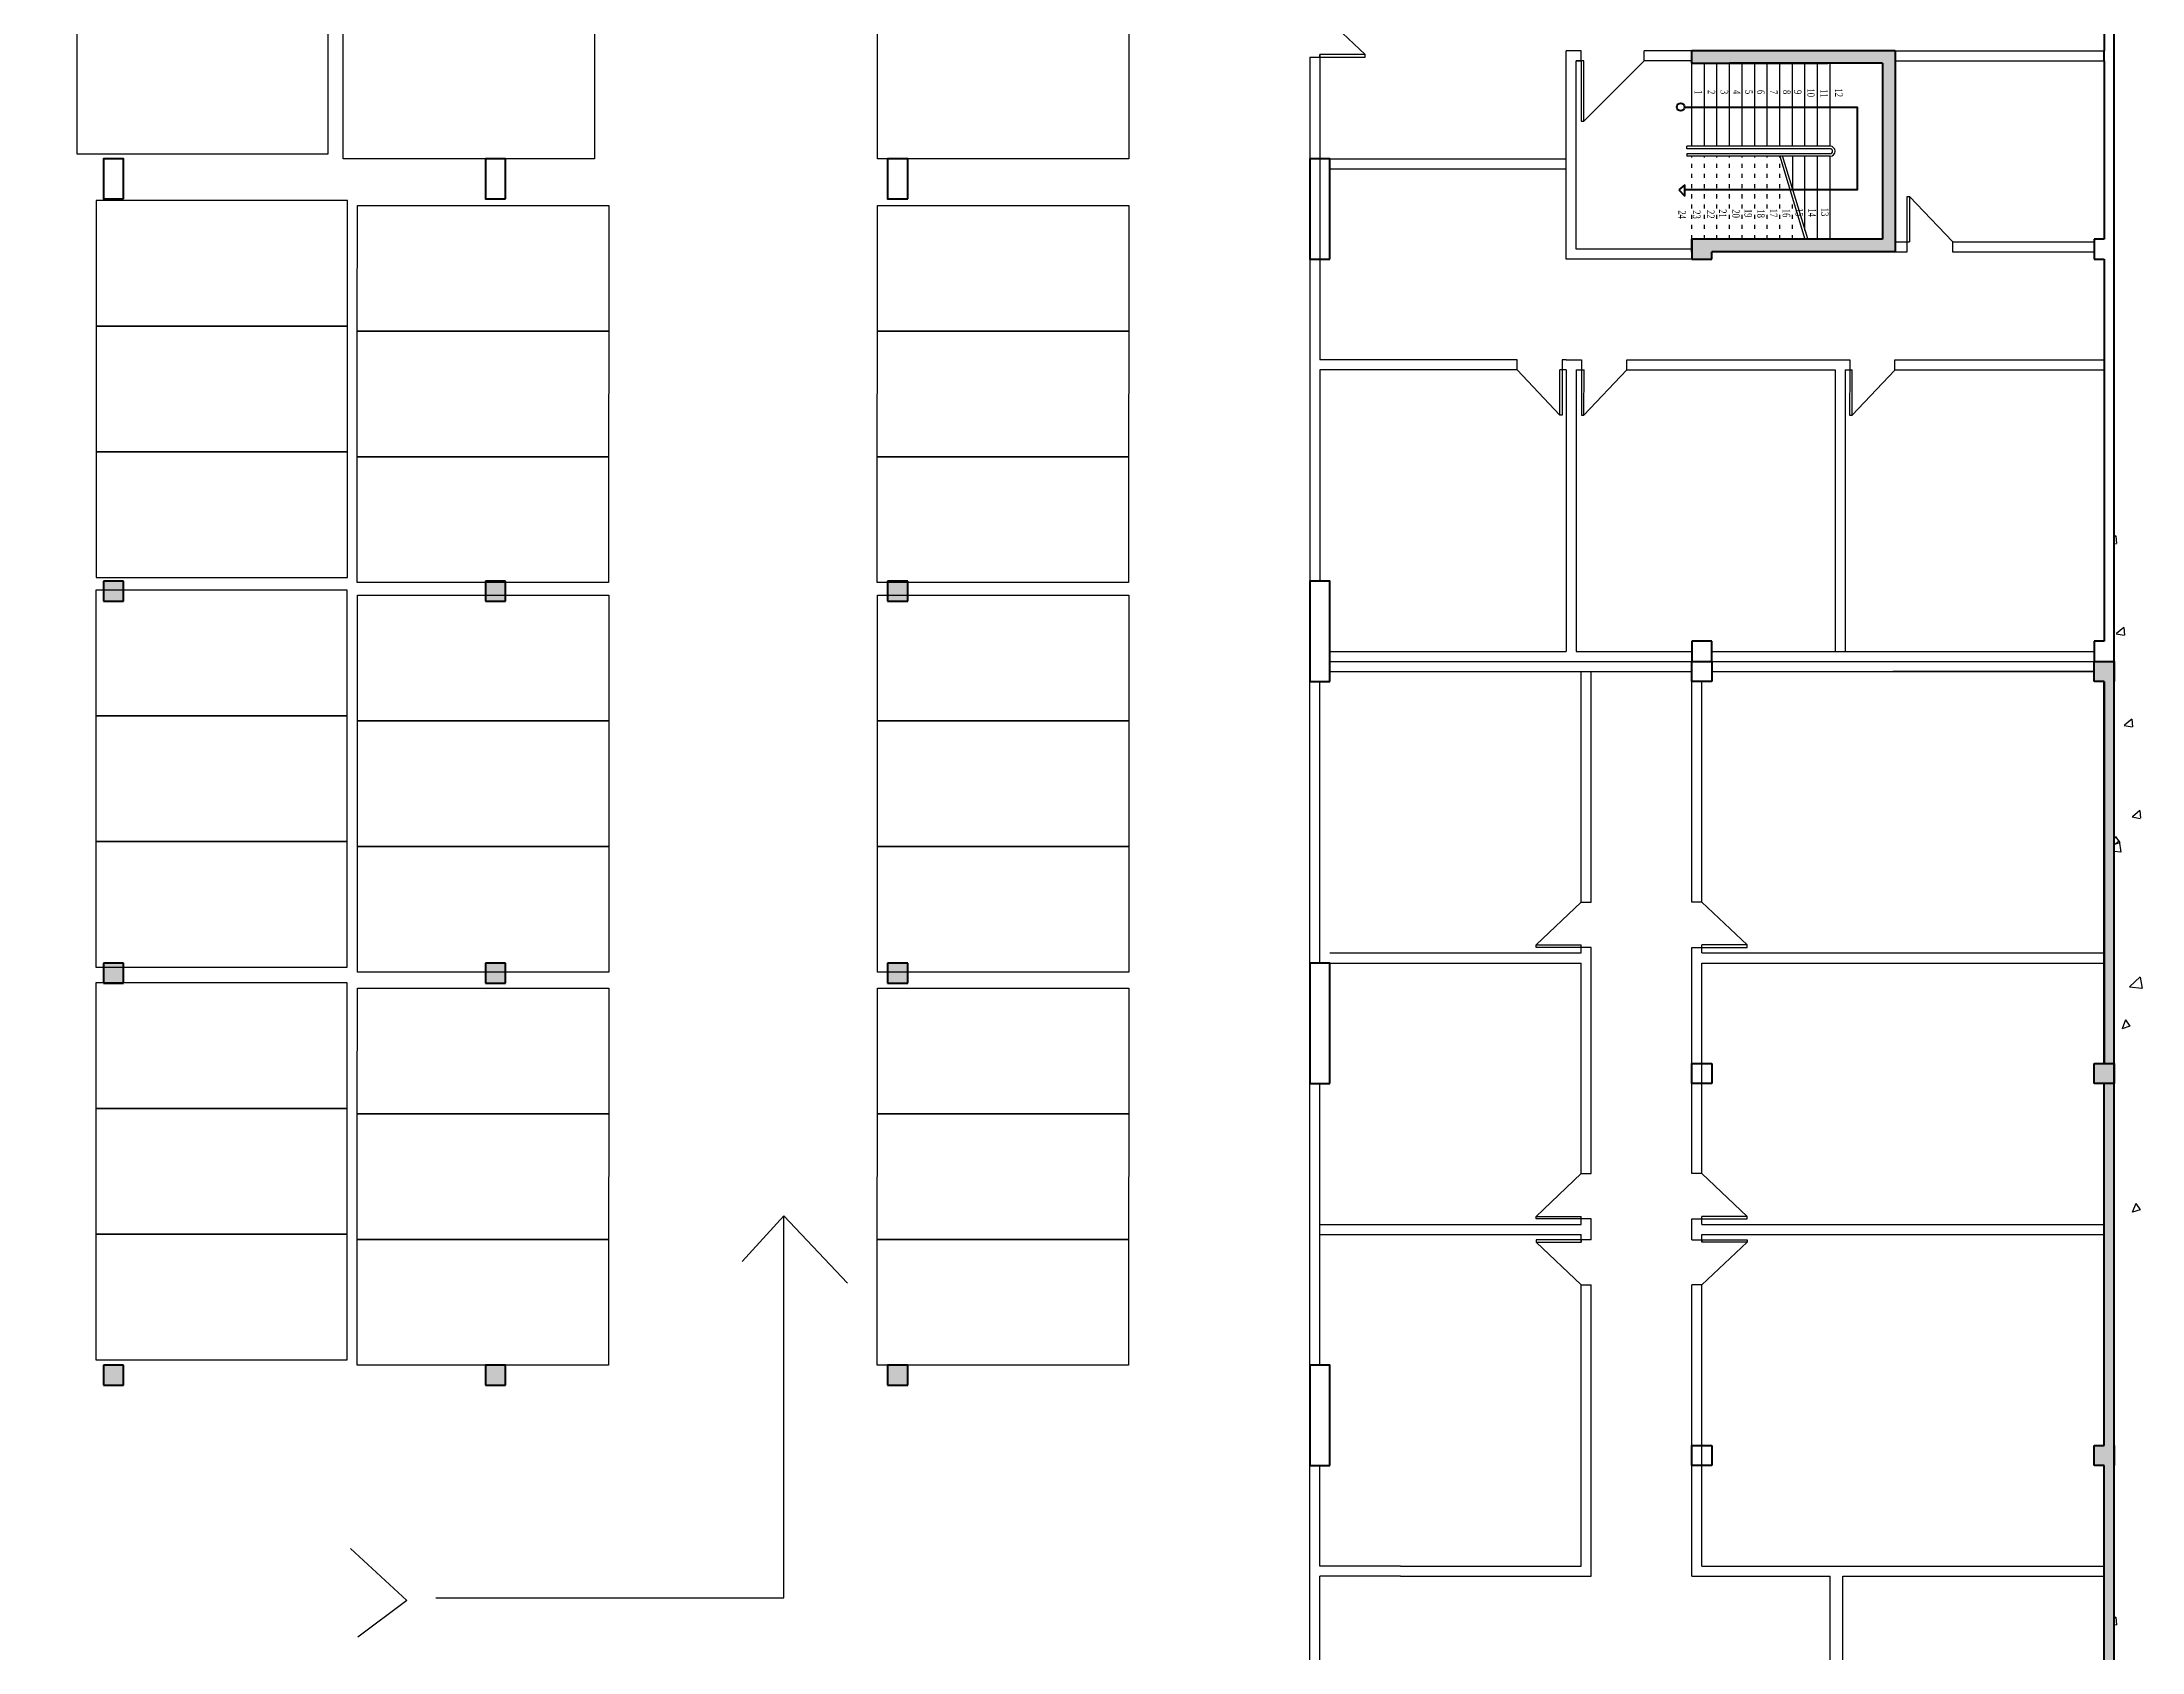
# Model space of a CAD drawing. Header units: metres. Extents: x -2370498 to 1228044, y -644254 to 236701.
# Drawn here: x 851734 to 857905, y 186304 to 191036 of the extents above; entities that cross this region are included whole.
import ezdxf

# ---------------------------------------------------------------- set-up
doc = ezdxf.new("R2010")
doc.units = ezdxf.units.M
doc.header["$MEASUREMENT"] = 0
doc.linetypes.add('ACAD_ISO03W100', pattern=[30, 12, -18])
doc.styles.add('OLCU', font='arial.ttf', dxfattribs={"width": 0.75})

msp = doc.modelspace()

# ---------------------------------------------------------------- hatches: boundary and pattern name
h = msp.add_hatch(color=0)
h.dxf.hatch_style = 1
h.paths.add_polyline_path([(853686.98753, 182124.52838), (853686.98753, 182538.18055), (853762.55292, 182538.18055), (853762.55292, 182508.63397), (853723.92076, 182508.63397), (853723.92076, 182161.46161), (853978.46459, 182161.46161), (853978.46459, 182508.63397), (853939.83243, 182508.63397), (853939.83243, 182538.18055), (854036.15429, 182538.18055), (854036.15429, 182508.63397), (854008.6021, 182508.63397), (854008.6021, 182161.46161), (854218.82605, 182161.46161), (854218.82605, 182183.62155), (854240.98598, 182183.62155), (854240.98598, 182508.63397), (854213.43379, 182508.63397), (854213.43379, 182538.18055), (854277.91921, 182538.18055), (854277.91921, 182124.52838)])
h.paths.add_polyline_path([(853686.98753, 183942.70869), (853686.98753, 184488.2551), (854277.91921, 184488.2551), (854277.91921, 183942.70869), (854240.99225, 183942.70869), (854240.99225, 184290.94645), (854240.98598, 184429.16193), (854218.82605, 184429.16193), (854218.82605, 184451.32187), (853723.92076, 184451.32187), (853723.92076, 183942.70869)])
h.paths.add_polyline_path([(856250.48508, 184321.49357), (856250.48508, 184135.72235), (856155.854, 184135.72235), (856155.854, 184321.49357)], flags=9)
h.paths.add_polyline_path([(857443.07324, 186077.81227), (857443.07324, 185892.04105), (857348.44215, 185892.04105), (857348.44215, 186077.81227)], flags=9)
h.paths.add_polyline_path([(853839.81647, 183960.12482), (853804.196, 183960.12482), (853804.196, 184007.44036), (853839.81647, 184007.44036)], flags=25)
h.paths.add_polyline_path([(853839.81647, 183997.56426), (853804.196, 183997.56426), (853804.196, 184044.8798), (853839.81647, 184044.8798)], flags=25)
h.paths.add_polyline_path([(853842.35605, 184035.40575), (853806.73559, 184035.40575), (853806.73559, 184082.72129), (853842.35605, 184082.72129)], flags=25)
h.paths.add_polyline_path([(853841.08804, 184073.42676), (853805.46758, 184073.42676), (853805.46758, 184120.7423), (853841.08804, 184120.7423)], flags=25)
h.paths.add_polyline_path([(853842.99006, 184110.81384), (853807.3696, 184110.81384), (853807.3696, 184158.12938), (853842.99006, 184158.12938)], flags=25)
h.paths.add_polyline_path([(853843.32487, 184144.49831), (853807.70441, 184144.49831), (853807.70441, 184191.81385), (853843.32487, 184191.81385)], flags=25)
h.paths.add_polyline_path([(853843.64187, 184182.83535), (853808.02141, 184182.83535), (853808.02141, 184230.15089), (853843.64187, 184230.15089)], flags=25)
h.paths.add_polyline_path([(853845.54389, 184219.27247), (853809.92343, 184219.27247), (853809.92343, 184266.58801), (853845.54389, 184266.58801)], flags=25)
h.paths.add_polyline_path([(854146.33735, 184252.25381), (854122.98713, 184252.25381), (854122.98713, 184299.56935), (854146.33735, 184299.56935)], flags=25)
h.paths.add_polyline_path([(854146.85261, 184219.62777), (854123.50239, 184219.62777), (854123.50239, 184266.94331), (854146.85261, 184266.94331)], flags=25)
h.paths.add_polyline_path([(854146.27744, 184181.40853), (854122.92722, 184181.40853), (854122.92722, 184228.72408), (854146.27744, 184228.72408)], flags=25)
h.paths.add_polyline_path([(854146.42123, 184143.57826), (854123.07101, 184143.57826), (854123.07101, 184190.8938), (854146.42123, 184190.8938)], flags=25)
h.paths.add_polyline_path([(854146.54106, 184108.42584), (854123.19084, 184108.42584), (854123.19084, 184155.74138), (854146.54106, 184155.74138)], flags=25)
h.paths.add_polyline_path([(854145.7502, 184072.57591), (854122.39998, 184072.57591), (854122.39998, 184119.89145), (854145.7502, 184119.89145)], flags=25)
h.paths.add_polyline_path([(854146.36132, 184036.44921), (854123.0111, 184036.44921), (854123.0111, 184083.76476), (854146.36132, 184083.76476)], flags=25)
h.paths.add_polyline_path([(854145.89399, 183998.26177), (854122.54378, 183998.26177), (854122.54378, 184045.57731), (854145.89399, 184045.57731)], flags=25)
h.paths.add_polyline_path([(854148.24259, 183960.12482), (854124.89238, 183960.12482), (854124.89238, 184007.44036), (854148.24259, 184007.44036)], flags=25)
h.paths.add_polyline_path([(852589.60928, 183539.72886), (852589.60928, 183085.42617), (852494.97819, 183085.42617), (852494.97819, 183539.72886)], flags=9)
h.paths.add_polyline_path([(855636.39695, 186208.73904), (855636.39695, 185932.64251), (855541.76586, 185932.64251), (855541.76586, 186208.73904)], flags=9)
h.paths.add_polyline_path([(856179.61658, 185825.48698), (856179.61658, 185789.86651), (856132.30103, 185789.86651), (856132.30103, 185825.48698)], flags=9)
h.paths.add_polyline_path([(856104.20848, 185826.12098), (856104.20848, 185790.50052), (856056.89294, 185790.50052), (856056.89294, 185826.12098)], flags=9)
h.paths.add_polyline_path([(856217.45807, 185822.94739), (856217.45807, 185787.32693), (856170.14253, 185787.32693), (856170.14253, 185822.94739)], flags=9)
h.paths.add_polyline_path([(855995.74986, 185828.67482), (855995.74986, 185793.05435), (855948.43432, 185793.05435), (855948.43432, 185828.67482)], flags=9)
h.paths.add_polyline_path([(856141.59556, 185824.21897), (856141.59556, 185788.5985), (856094.28002, 185788.5985), (856094.28002, 185824.21897)], flags=9)
h.paths.add_polyline_path([(856032.18697, 185826.7728), (856032.18697, 185791.15234), (855984.87143, 185791.15234), (855984.87143, 185826.7728)], flags=9)
h.paths.add_polyline_path([(855962.76852, 186129.46828), (855962.76852, 186106.11806), (855915.45298, 186106.11806), (855915.45298, 186129.46828)], flags=9)
h.paths.add_polyline_path([(856106.59648, 186129.67198), (856106.59648, 186106.32177), (856059.28094, 186106.32177), (856059.28094, 186129.67198)], flags=9)
h.paths.add_polyline_path([(856178.57311, 186129.49224), (856178.57311, 186106.14203), (856131.25757, 186106.14203), (856131.25757, 186129.49224)], flags=9)
h.paths.add_polyline_path([(856254.89751, 185822.94739), (856254.89751, 185787.32693), (856207.58197, 185787.32693), (856207.58197, 185822.94739)], flags=9)
h.paths.add_polyline_path([(856070.52402, 185826.4558), (856070.52402, 185790.83533), (856023.20848, 185790.83533), (856023.20848, 185826.4558)], flags=9)
h.paths.add_polyline_path([(855995.39456, 186129.98353), (855995.39456, 186106.63331), (855948.07902, 186106.63331), (855948.07902, 186129.98353)], flags=9)
h.paths.add_polyline_path([(856142.44642, 186128.88113), (856142.44642, 186105.53091), (856095.13088, 186105.53091), (856095.13088, 186128.88113)], flags=9)
h.paths.add_polyline_path([(856071.44406, 186129.55215), (856071.44406, 186106.20194), (856024.12852, 186106.20194), (856024.12852, 186129.55215)], flags=9)
h.paths.add_polyline_path([(856216.76056, 186129.02492), (856216.76056, 186105.6747), (856169.44501, 186105.6747), (856169.44501, 186129.02492)], flags=9)
h.paths.add_polyline_path([(856033.61379, 186129.40836), (856033.61379, 186106.05815), (855986.29825, 186106.05815), (855986.29825, 186129.40836)], flags=9)
h.paths.add_polyline_path([(857734.44599, 186694.59909), (857734.44599, 186406.59179), (857639.81491, 186406.59179), (857639.81491, 186694.59909)], flags=9)
h.paths.add_polyline_path([(856254.89751, 186131.37352), (856254.89751, 186108.0233), (856207.58197, 186108.0233), (856207.58197, 186131.37352)], flags=9)
h.paths.add_polyline_path([(857738.8881, 187209.10144), (857738.8881, 186991.98358), (857644.25701, 186991.98358), (857644.25701, 187209.10144)], flags=9)
h.paths.add_polyline_path([(846210.88972, 200854.47378), (846210.88972, 199478.99189), (845832.36539, 199478.99189), (845832.36539, 200854.47378)], flags=9)
h.paths.add_polyline_path([(842784.00135, 200868.30549), (842784.00135, 199492.8236), (842405.47702, 199492.8236), (842405.47702, 200868.30549)], flags=9)
h.paths.add_polyline_path([(856581.69606, 201837.64676), (856581.69606, 200462.16487), (856203.17173, 200462.16487), (856203.17173, 201837.64676)], flags=9)
h.paths.add_polyline_path([(852963.3405, 202044.66481), (852963.3405, 200669.18292), (852584.81617, 200669.18292), (852584.81617, 202044.66481)], flags=9)
h.paths.add_polyline_path([(844978.38085, 185453.64178), (844942.76039, 185453.64178), (844942.76039, 185500.95732), (844978.38085, 185500.95732)], flags=9)
h.paths.add_polyline_path([(844979.01486, 185529.04988), (844943.39439, 185529.04988), (844943.39439, 185576.36542), (844979.01486, 185576.36542)], flags=9)
h.paths.add_polyline_path([(844975.84126, 185415.80029), (844940.2208, 185415.80029), (844940.2208, 185463.11583), (844975.84126, 185463.11583)], flags=9)
h.paths.add_polyline_path([(844981.56869, 185637.5085), (844945.94823, 185637.5085), (844945.94823, 185684.82404), (844981.56869, 185684.82404)], flags=9)
h.paths.add_polyline_path([(844977.11284, 185491.66279), (844941.49238, 185491.66279), (844941.49238, 185538.97834), (844977.11284, 185538.97834)], flags=9)
h.paths.add_polyline_path([(844979.66667, 185601.07138), (844944.04621, 185601.07138), (844944.04621, 185648.38692), (844979.66667, 185648.38692)], flags=9)
h.paths.add_polyline_path([(845282.36215, 185670.48984), (845259.01193, 185670.48984), (845259.01193, 185717.80538), (845282.36215, 185717.80538)], flags=9)
h.paths.add_polyline_path([(845282.56585, 185526.66187), (845259.21564, 185526.66187), (845259.21564, 185573.97742), (845282.56585, 185573.97742)], flags=9)
h.paths.add_polyline_path([(845282.38611, 185454.68525), (845259.0359, 185454.68525), (845259.0359, 185502.00079), (845282.38611, 185502.00079)], flags=9)
h.paths.add_polyline_path([(844975.84126, 185378.36085), (844940.2208, 185378.36085), (844940.2208, 185425.67639), (844975.84126, 185425.67639)], flags=9)
h.paths.add_polyline_path([(844979.34967, 185562.73434), (844943.72921, 185562.73434), (844943.72921, 185610.04988), (844979.34967, 185610.04988)], flags=9)
h.paths.add_polyline_path([(845282.8774, 185637.8638), (845259.52719, 185637.8638), (845259.52719, 185685.17934), (845282.8774, 185685.17934)], flags=9)
h.paths.add_polyline_path([(845281.775, 185490.81194), (845258.42478, 185490.81194), (845258.42478, 185538.12748), (845281.775, 185538.12748)], flags=9)
h.paths.add_polyline_path([(845282.44603, 185561.81429), (845259.09581, 185561.81429), (845259.09581, 185609.12984), (845282.44603, 185609.12984)], flags=9)
h.paths.add_polyline_path([(845281.91879, 185416.4978), (845258.56857, 185416.4978), (845258.56857, 185463.81334), (845281.91879, 185463.81334)], flags=9)
h.paths.add_polyline_path([(845282.30224, 185599.64457), (845258.95202, 185599.64457), (845258.95202, 185646.96011), (845282.30224, 185646.96011)], flags=9)
h.paths.add_polyline_path([(845284.26739, 185378.36085), (845260.91718, 185378.36085), (845260.91718, 185425.67639), (845284.26739, 185425.67639)], flags=9)
h.paths.add_polyline_path([(847858.88899, 185080.43549), (847858.88899, 184951.89347), (847764.2579, 184951.89347), (847764.2579, 185080.43549)], flags=9)
h.paths.add_polyline_path([(846141.17781, 184182.13643), (846141.17781, 184053.59441), (846046.54673, 184053.59441), (846046.54673, 184182.13643)], flags=9)
h.paths.add_polyline_path([(846348.33988, 185572.77501), (846348.33988, 185444.23299), (846253.7088, 185444.23299), (846253.7088, 185572.77501)], flags=9)
h.paths.add_polyline_path([(845847.70068, 185555.49902), (845847.70068, 185426.957), (845753.0696, 185426.957), (845753.0696, 185555.49902)], flags=9)
h.paths.add_polyline_path([(849456.78098, 193924.83931), (849456.78098, 192708.50493), (848880.62259, 192708.50493), (848880.62259, 193924.83931)], flags=9)
h.paths.add_polyline_path([(849248.24163, 182487.01754), (849248.24163, 180937.79165), (848672.08324, 180937.79165), (848672.08324, 182487.01754)], flags=9)
h = msp.add_hatch(color=0)
h.dxf.hatch_style = 1
h.paths.add_polyline_path([(857142.87247, 190456.66507), (857142.87247, 190973.73029), (856582.55277, 190973.73029), (856582.55277, 191010.65204), (857179.8057, 191010.66352), (857179.8057, 190419.73184), (856641.64593, 190419.73184), (856641.64593, 190397.5719), (856582.55277, 190397.5719), (856582.55277, 190456.66507)])
h = msp.add_hatch(color=0)
h.dxf.hatch_style = 1
h.paths.add_polyline_path([(854218.82605, 189392.98804), (854218.82605, 189452.08121), (854277.91921, 189452.08121), (854277.91921, 189392.98804)])
h.paths.add_polyline_path([(853036.96269, 189392.98804), (853036.96269, 189452.08121), (853096.05585, 189452.08121), (853096.05585, 189392.98804)])
h.paths.add_polyline_path([(851914.19249, 189392.98804), (851914.19249, 189452.08121), (851973.28566, 189452.08121), (851973.28566, 189392.98804)])
h = msp.add_hatch(color=0)
h.dxf.hatch_style = 1
h.paths.add_polyline_path([(857764.41613, 185670.11846), (857764.41613, 185729.21163), (857793.96271, 185729.21163), (857793.96271, 186851.98182), (857764.41613, 186851.98182), (857764.41613, 186911.07499), (857793.96271, 186911.07499), (857793.96271, 187974.75201), (857764.41613, 187974.75201), (857764.41613, 188033.84518), (857793.96271, 188033.84518), (857793.96271, 189156.61537), (857764.41613, 189156.61537), (857764.41613, 189215.70854), (857823.5093, 189215.70854), (857823.5093, 185670.14103)])
h = msp.add_hatch(color=0)
h.dxf.hatch_style = 1
h.paths.add_polyline_path([(854218.82605, 188270.21785), (854218.82605, 188329.31102), (854277.91921, 188329.31102), (854277.91921, 188270.21785)])
h.paths.add_polyline_path([(853036.96269, 188270.21785), (853036.96269, 188329.31102), (853096.05585, 188329.31102), (853096.05585, 188270.21785)])
h.paths.add_polyline_path([(851914.19249, 188270.21785), (851914.19249, 188329.31102), (851973.28566, 188329.31102), (851973.28566, 188270.21785)])
h = msp.add_hatch(color=0)
h.dxf.hatch_style = 1
h.paths.add_polyline_path([(854218.82605, 187088.35449), (854218.82605, 187147.44766), (854277.91921, 187147.44766), (854277.91921, 187088.35449)])
h.paths.add_polyline_path([(853036.96269, 187088.35449), (853036.96269, 187147.44766), (853096.05585, 187147.44766), (853096.05585, 187088.35449)])
h.paths.add_polyline_path([(851914.19249, 187088.35449), (851914.19249, 187147.44766), (851973.28566, 187147.44766), (851973.28566, 187088.35449)])

# ---------------------------------------------------------------- linework, layer by layer
at = {"color": 0, "lineweight": 40}
for p, q in [((857823.5093, 189274.80171), (857823.5093, 192820.39179)), ((857793.96271, 191579.43526), (857793.96271, 191010.66352)), ((856663.80587, 191010.66352), (856582.55277, 191010.65204)), ((856582.55277, 190973.73029), (856582.55277, 191010.65204)), ((856582.55277, 190973.73029), (856982.49705, 190973.73655)), ((857179.8057, 191010.66352), (856663.80587, 191010.66352)), ((856693.35246, 191010.66352), (856663.80587, 191010.66352)), ((857142.87247, 190973.73029), (856693.35246, 190973.73029)), ((857142.87247, 190973.73029), (857142.87247, 190456.66507)), ((857179.8057, 191010.66352), (857179.8057, 190419.73184)), ((857793.96271, 190981.11693), (857793.96271, 191010.66352)), ((857793.96271, 190981.11693), (857793.96271, 190456.66507)), ((856562.13689, 190616.17534), (856544.29169, 190601.40205)), ((856544.29169, 190601.40205), (856562.13689, 190583.55686)), ((856562.13689, 190601.40205), (856562.13689, 190616.17534)), ((856562.13689, 190583.55686), (856562.13689, 190601.40205)), ((856641.64593, 190456.66507), (856582.55277, 190456.66507)), ((856582.55277, 190456.66507), (856582.55277, 190397.5719)), ((857142.87247, 190456.66507), (856582.55277, 190456.66507)), ((856582.55277, 190419.73184), (856582.55277, 190456.66507)), ((857793.96271, 190456.66507), (857764.41613, 190456.66507)), ((857764.41613, 190456.66507), (857764.41613, 190397.5719)), ((857793.96271, 190456.66507), (857764.41613, 190456.66507)), ((857764.41613, 190456.66507), (857764.41613, 190397.5719)), ((857823.5093, 190397.5719), (857823.5093, 190456.66507)), ((857823.5093, 190397.5719), (857823.5093, 190456.66507)), ((856582.55277, 190397.5719), (856641.64593, 190397.5719)), ((856641.64593, 190397.5719), (856641.64593, 190419.73184)), ((857179.8057, 190419.73184), (856641.64593, 190419.73184)), ((857764.41613, 190397.5719), (857793.96271, 190397.5719)), ((857764.41613, 190397.5719), (857793.96271, 190397.5719)), ((857793.96271, 190397.5719), (857793.96271, 189274.80171)), ((851973.28566, 189452.08121), (851914.19249, 189452.08121)), ((851914.19249, 189452.08121), (851914.19249, 189392.98804)), ((851973.28566, 189392.98804), (851973.28566, 189452.08121)), ((853096.05585, 189452.08121), (853036.96269, 189452.08121)), ((853036.96269, 189452.08121), (853036.96269, 189392.98804)), ((853096.05585, 189392.98804), (853096.05585, 189452.08121)), ((854277.91921, 189452.08121), (854218.82605, 189452.08121)), ((854218.82605, 189452.08121), (854218.82605, 189392.98804)), ((854277.91921, 189392.98804), (854277.91921, 189452.08121)), ((851914.19249, 189392.98804), (851973.28566, 189392.98804)), ((853036.96269, 189392.98804), (853096.05585, 189392.98804)), ((854218.82605, 189392.98804), (854277.91921, 189392.98804)), ((856641.64593, 189274.80171), (856582.55277, 189274.80171)), ((856582.55277, 189274.80171), (856582.55277, 189215.70854)), ((856641.64593, 189215.70854), (856641.64593, 189274.80171)), ((857793.96271, 189274.80171), (857764.41613, 189274.80171)), ((857764.41613, 189274.80171), (857764.41613, 189215.70854)), ((857823.5093, 189215.70854), (857823.5093, 189274.80171)), ((856582.55277, 189215.70854), (856641.64593, 189215.70854)), ((856582.55277, 189156.61537), (856582.55277, 189215.70854)), ((856582.55277, 189215.70854), (856641.64593, 189215.70854)), ((856641.64593, 189215.70854), (856641.64593, 189156.61537)), ((857764.41613, 189215.70854), (857823.5093, 189215.70854)), ((857764.41613, 189156.61537), (857764.41613, 189215.70854)), ((857764.41613, 189215.70854), (857823.5093, 189215.70854)), ((857764.41613, 189156.61537), (857764.41613, 189215.70854)), ((857764.41613, 189215.70854), (857823.5093, 189215.70854)), ((857823.5093, 185729.21163), (857823.5093, 189215.70854)), ((857823.5093, 189215.70854), (857823.5093, 189156.61537)), ((857823.5093, 189215.70854), (857823.5093, 189156.61537)), ((856641.64593, 189156.61537), (856582.55277, 189156.61537)), ((857793.96271, 189156.61537), (857764.41613, 189156.61537)), ((857793.96271, 189156.61537), (857764.41613, 189156.61537)), ((857793.96271, 188033.84518), (857793.96271, 189156.61537)), ((857793.96271, 189156.61537), (857793.96271, 188033.84518)), ((857823.5093, 188033.84518), (857823.5093, 189156.61537)), ((851973.28566, 188329.31102), (851914.19249, 188329.31102)), ((851914.19249, 188329.31102), (851914.19249, 188270.21785)), ((851973.28566, 188270.21785), (851973.28566, 188329.31102)), ((853096.05585, 188329.31102), (853036.96269, 188329.31102)), ((853036.96269, 188329.31102), (853036.96269, 188270.21785)), ((853096.05585, 188270.21785), (853096.05585, 188329.31102)), ((854277.91921, 188329.31102), (854218.82605, 188329.31102)), ((854218.82605, 188329.31102), (854218.82605, 188270.21785)), ((854277.91921, 188270.21785), (854277.91921, 188329.31102)), ((851914.19249, 188270.21785), (851973.28566, 188270.21785)), ((853036.96269, 188270.21785), (853096.05585, 188270.21785)), ((854218.82605, 188270.21785), (854277.91921, 188270.21785)), ((856582.55277, 187974.75201), (856582.55277, 188033.84518)), ((856582.55277, 188033.84518), (856641.64593, 188033.84518)), ((856641.64593, 188033.84518), (856641.64593, 187974.75201)), ((857764.41613, 187974.75201), (857764.41613, 188033.84518)), ((857764.41613, 188033.84518), (857823.5093, 188033.84518)), ((857823.5093, 188033.84518), (857823.5093, 187974.75201)), ((856641.64593, 187974.75201), (856582.55277, 187974.75201)), ((857823.5093, 187974.75201), (857764.41613, 187974.75201)), ((857793.96271, 187460.95123), (857793.96271, 187974.75201)), ((857793.96271, 186911.07499), (857793.96271, 187460.95123)), ((851973.28566, 187147.44766), (851914.19249, 187147.44766)), ((851914.19249, 187147.44766), (851914.19249, 187088.35449)), ((851973.28566, 187088.35449), (851973.28566, 187147.44766)), ((853096.05585, 187147.44766), (853036.96269, 187147.44766)), ((853036.96269, 187147.44766), (853036.96269, 187088.35449)), ((853096.05585, 187088.35449), (853096.05585, 187147.44766)), ((854277.91921, 187147.44766), (854218.82605, 187147.44766)), ((854218.82605, 187147.44766), (854218.82605, 187088.35449)), ((854277.91921, 187088.35449), (854277.91921, 187147.44766)), ((851914.19249, 187088.35449), (851973.28566, 187088.35449)), ((853036.96269, 187088.35449), (853096.05585, 187088.35449)), ((854218.82605, 187088.35449), (854277.91921, 187088.35449)), ((856582.55277, 186851.98182), (856582.55277, 186911.07499)), ((856582.55277, 186911.07499), (856641.64593, 186911.07499)), ((856641.64593, 186911.07499), (856641.64593, 186851.98182)), ((857764.41613, 186851.98182), (857764.41613, 186911.07499)), ((857764.41613, 186911.07499), (857793.96271, 186911.07499)), ((857823.5093, 186911.07499), (857823.5093, 186851.98182)), ((856641.64593, 186851.98182), (856582.55277, 186851.98182)), ((857793.96271, 186851.98182), (857764.41613, 186851.98182)), ((857793.96271, 186556.51598), (857793.96271, 186851.98182)), ((857793.96271, 186261.05014), (857793.96271, 186556.51598))]:
    msp.add_line(p, q, dxfattribs=at)
at = {"color": 0}
for p, q in [((855489.32916, 191124.91428), (855622.28879, 190999.3413)), ((855459.78257, 190991.95465), (855459.78257, 189452.08121)), ((855459.78257, 190991.95465), (855489.32916, 190991.95465)), ((855489.32916, 190999.3413), (855489.32916, 190102.10606)), ((855489.32916, 190991.95465), (855489.32916, 190999.3413)), ((855622.28879, 190999.3413), (855489.32916, 190999.3413)), ((855489.32916, 190991.95465), (855622.28879, 190991.95465)), ((855622.28879, 190991.95465), (855622.28879, 190999.3413)), ((856213.22047, 190397.5719), (856213.22047, 191010.65204)), ((856257.54034, 191010.65204), (856213.22047, 191010.65204)), ((856242.76705, 190427.11848), (856242.76705, 190981.10545)), ((856264.92699, 190981.10545), (856242.76705, 190981.10545)), ((856242.76705, 190981.10545), (856257.54034, 190981.10545)), ((856257.54034, 190981.10545), (856257.54034, 191010.65204)), ((856257.54034, 190981.10545), (856257.54034, 190803.82595)), ((856264.92699, 190803.82595), (856264.92699, 190981.10545)), ((856442.20649, 190981.10545), (856264.92699, 190803.82595)), ((856582.55277, 191010.65204), (856442.20649, 191010.65204)), ((856442.20649, 190981.10545), (856442.20649, 191010.65204)), ((856582.55277, 190981.10545), (856442.20649, 190981.10545)), ((856582.55277, 190729.97097), (856582.55277, 190973.73029)), ((856619.486, 190729.97097), (856619.486, 190973.73029)), ((856656.41923, 190729.97097), (856656.41923, 190973.73029)), ((856693.35246, 190729.97097), (856693.35246, 190973.73655)), ((856730.28569, 190729.97097), (856730.28569, 190973.73029)), ((856767.21892, 190729.97097), (856767.21892, 190973.73029)), ((856804.15215, 190729.97097), (856804.15215, 190973.73029)), ((856841.08538, 190729.97097), (856841.08538, 190973.73029)), ((856878.01861, 190729.97097), (856878.01861, 190973.73029)), ((856914.95184, 190729.97097), (856914.95184, 190973.73029)), ((856951.88507, 190729.97097), (856951.88507, 190973.73029)), ((856988.8183, 190729.97097), (856988.8183, 190973.73029)), ((857179.8057, 191010.66352), (857793.96271, 191010.66352)), ((857179.8057, 190981.11693), (857793.96271, 190981.11693)), ((856257.54034, 190803.82595), (856264.92699, 190803.82595)), ((856988.8183, 190729.97097), (856567.65318, 190729.97097)), ((856567.65318, 190722.58432), (856567.65318, 190729.97097)), ((856988.8183, 190722.58432), (856567.65318, 190722.58432)), ((856988.8183, 190707.81103), (856567.65318, 190707.81103)), ((856567.65318, 190707.81103), (856567.65318, 190700.42439)), ((855518.87574, 190693.03774), (855518.87574, 190456.66507)), ((855518.87574, 190693.03774), (856213.22047, 190693.03774)), ((855518.87574, 190663.49116), (856213.22047, 190663.49116)), ((856988.8183, 190700.42439), (856567.65318, 190700.42439)), ((856841.08538, 190700.42439), (856914.95184, 190456.66507)), ((856848.15458, 190702.56657), (856922.02104, 190458.80725)), ((856878.81049, 190601.40205), (856879.35226, 190700.42439)), ((856914.95184, 190482.13561), (856914.95184, 190700.42439)), ((856951.88507, 190456.66507), (856951.88507, 190700.42439)), ((856988.8183, 190456.66507), (856988.8183, 190700.42439)), ((857215.02767, 190582.23785), (857222.4143, 190582.24946)), ((857215.23673, 190449.27839), (857215.02767, 190582.23785)), ((857222.4143, 190582.24946), (857222.62337, 190449.29)), ((857348.19619, 190449.48745), (857222.4143, 190582.24946)), ((856582.55277, 190397.5719), (856213.22047, 190397.5719)), ((856582.55277, 190427.11848), (856242.76705, 190427.11848)), ((857179.8057, 190449.27842), (857215.25996, 190449.27842)), ((857179.8057, 190419.73184), (857215.28319, 190419.73184)), ((857215.23673, 190449.27839), (857222.62337, 190449.29)), ((857215.28319, 190419.73184), (857215.23673, 190449.27839)), ((857348.19619, 190449.48745), (857348.24265, 190419.9409)), ((857348.19652, 190449.27842), (857764.41613, 190449.27842)), ((857348.24265, 190419.9409), (857764.41613, 190419.73184)), ((856068.83459, 190102.10606), (855489.32916, 190102.10606)), ((856068.78846, 190072.76857), (856068.83492, 190102.31512)), ((856201.79438, 190102.10606), (856201.74792, 190072.55951)), ((856213.22047, 190102.10606), (856201.79438, 190102.10606)), ((856213.22047, 190102.10606), (856258.32123, 190102.10606)), ((856258.32123, 190102.10606), (856258.27478, 190072.55951)), ((856391.23424, 190072.35045), (856391.2807, 190101.897)), ((856391.2807, 190101.897), (857046.51122, 190101.897)), ((857046.51122, 190101.897), (857046.46476, 190072.35045)), ((857179.42422, 190072.14139), (857179.47068, 190101.68794)), ((857179.47068, 190101.68794), (857793.96271, 190101.68794)), ((855489.32916, 190072.55948), (855489.32916, 189452.08121)), ((856068.98532, 190072.55948), (855489.32916, 190072.55948)), ((856068.78846, 190072.76857), (856194.15222, 189939.61166)), ((856194.15222, 189939.61166), (856194.36129, 190072.57113)), ((856213.22047, 190072.55948), (856194.36127, 190072.55948)), ((856201.74792, 190072.55951), (856194.36129, 190072.57113)), ((856201.74792, 190072.55951), (856201.53886, 189939.60005)), ((856213.22047, 190072.55948), (856213.22047, 189245.25512)), ((856242.76705, 190072.55948), (856258.29801, 190072.55948)), ((856242.76705, 190072.55948), (856242.76705, 189245.25512)), ((856258.27478, 190072.55951), (856258.06571, 189939.60005)), ((856258.27478, 190072.55951), (856265.66141, 190072.5479)), ((856265.45235, 189939.58843), (856265.66141, 190072.5479)), ((856391.23424, 190072.35045), (856265.45235, 189939.58843)), ((856391.23457, 190072.55948), (857003.59159, 190072.55948)), ((857003.59159, 190072.55948), (857003.59159, 189245.25512)), ((857033.13817, 190072.55948), (857046.46509, 190072.55948)), ((857033.13817, 190072.55948), (857033.13817, 189245.25512)), ((857046.46476, 190072.35045), (857046.2557, 189939.39099)), ((857046.46476, 190072.35045), (857053.8514, 190072.33884)), ((857053.64233, 189939.37937), (857053.8514, 190072.33884)), ((857179.42422, 190072.14139), (857053.64233, 189939.37937)), ((857179.42488, 190072.55948), (857793.96271, 190072.55948)), ((856201.53886, 189939.60005), (856194.15222, 189939.61166)), ((856258.06571, 189939.60005), (856265.45235, 189939.58843)), ((857046.2557, 189939.39099), (857053.64233, 189939.37937)), ((855518.87574, 189452.08121), (855518.87574, 189274.80171)), ((855518.87574, 189245.25512), (856213.22047, 189245.25512)), ((856242.76705, 189245.25512), (856257.54034, 189245.25512)), ((856257.54034, 189245.25512), (856582.55277, 189245.25512)), ((856641.64593, 189245.25512), (857764.41613, 189245.25512)), ((855459.78257, 185891.71784), (855459.78257, 189215.70854)), ((855459.78257, 187590.62807), (855459.78257, 189215.70854)), ((855518.87574, 189215.70854), (857823.5093, 189215.70854)), ((855518.87574, 189215.70854), (856582.55277, 189215.70854)), ((855518.87574, 189215.70854), (857823.5093, 189215.70854)), ((855518.87574, 189186.16196), (856582.55277, 189186.16196)), ((855518.87574, 189186.16196), (856582.55277, 189186.16196)), ((856257.54034, 188508.01821), (856257.54034, 189186.16196)), ((856287.08693, 188508.01821), (856287.08693, 189186.16196)), ((856641.64593, 189215.70854), (857764.41613, 189215.70854)), ((856641.64593, 189215.70854), (857764.41613, 189215.70854)), ((856641.64593, 189186.16196), (857764.41613, 189186.16196)), ((856700.7391, 189186.16196), (857764.41613, 189186.16196)), ((857764.41613, 189186.16196), (857173.48445, 189186.16196)), ((855489.32916, 188329.31102), (855489.32916, 189156.61537)), ((855489.32916, 188329.31102), (855489.32916, 189156.61537)), ((856582.55277, 188508.01821), (856582.55277, 189156.61537)), ((856612.09935, 188508.01821), (856612.09935, 189156.61537)), ((856257.54034, 188508.01821), (856124.58071, 188382.44523)), ((856257.54034, 188508.01821), (856287.08693, 188508.01821)), ((856612.09935, 188508.01821), (856582.55277, 188508.01821)), ((856612.09935, 188508.01821), (856745.05898, 188382.44523)), ((855518.87574, 188358.8576), (856257.54034, 188358.8576)), ((856124.58071, 188375.05858), (856124.58071, 188382.44523)), ((856124.58071, 188382.44523), (856257.54034, 188382.44523)), ((856257.54034, 188375.05858), (856124.58071, 188375.05858)), ((856257.54034, 188358.8576), (856257.54034, 188382.44523)), ((856257.54034, 188375.05858), (856257.54034, 188382.44523)), ((856287.08693, 188375.05858), (856257.54034, 188375.05858)), ((856287.08693, 187710.26044), (856287.08693, 188375.05858)), ((856582.55277, 187710.26044), (856582.55277, 188375.05858)), ((856582.55277, 188375.05858), (856612.09935, 188375.05858)), ((856612.09935, 188358.8576), (856612.09935, 188382.44523)), ((856612.09935, 188375.05858), (856612.09935, 188382.44523)), ((856745.05898, 188382.44523), (856612.09935, 188382.44523)), ((856612.09935, 188375.05858), (856745.05898, 188375.05858)), ((856612.09935, 188358.8576), (857793.96271, 188358.8576)), ((856745.05898, 188375.05858), (856745.05898, 188382.44523)), ((855518.87574, 188329.31102), (856257.54034, 188329.31102)), ((856257.54034, 187710.26044), (856257.54034, 188329.31102)), ((856612.09935, 187710.26044), (856612.09935, 188329.31102)), ((856612.09935, 188329.31102), (857793.96271, 188329.31102)), ((855489.32916, 187147.44766), (855489.32916, 187974.75201)), ((856257.54034, 187710.26044), (856124.58071, 187584.68746)), ((856257.54034, 187710.26044), (856287.08693, 187710.26044)), ((856612.09935, 187710.26044), (856582.55277, 187710.26044)), ((856612.09935, 187710.26044), (856745.05898, 187584.68746)), ((853913.89215, 187586.0917), (853791.42767, 187451.97659)), ((853913.89215, 186463.64247), (853913.89215, 187586.0917)), ((853913.89215, 187586.0917), (854100.84171, 187388.01245)), ((855489.32916, 187561.09984), (856257.54034, 187561.09984)), ((856124.58071, 187577.30082), (856124.58071, 187584.68746)), ((856124.58071, 187584.68746), (856257.54034, 187584.68746)), ((856257.54034, 187577.30082), (856124.58071, 187577.30082)), ((856257.54034, 187561.09984), (856257.54034, 187584.68746)), ((856257.54034, 187577.30082), (856257.54034, 187584.68746)), ((856287.08693, 187577.30082), (856257.54034, 187577.30082)), ((856287.08693, 187516.05245), (856287.08693, 187577.30082)), ((856582.55277, 187516.05245), (856582.55277, 187577.30082)), ((856582.55277, 187577.30082), (856612.09935, 187577.30082)), ((856612.09935, 187561.09984), (856612.09935, 187584.68746)), ((856612.09935, 187577.30082), (856612.09935, 187584.68746)), ((856745.05898, 187584.68746), (856612.09935, 187584.68746)), ((856612.09935, 187577.30082), (856745.05898, 187577.30082)), ((856612.09935, 187561.09984), (857793.96271, 187561.09984)), ((856745.05898, 187577.30082), (856745.05898, 187584.68746)), ((855489.32916, 187531.55325), (856257.54034, 187531.55325)), ((856257.54034, 187516.05245), (856124.58071, 187516.05245)), ((856124.58071, 187516.05245), (856124.58071, 187508.66581)), ((856124.58071, 187508.66581), (856257.54034, 187508.66581)), ((856257.54034, 187383.09283), (856124.58071, 187508.66581)), ((856257.54034, 187508.66581), (856257.54034, 187531.55325)), ((856287.08693, 187516.05245), (856257.54034, 187516.05245)), ((856257.54034, 187516.05245), (856257.54034, 187508.66581)), ((856582.55277, 187516.05245), (856612.09935, 187516.05245)), ((856612.09935, 187508.66581), (856612.09935, 187531.55325)), ((856612.09935, 187531.55325), (857793.96271, 187531.55325)), ((856612.09935, 187516.05245), (856612.09935, 187508.66581)), ((856612.09935, 187516.05245), (856745.05898, 187516.05245)), ((856745.05898, 187508.66581), (856612.09935, 187508.66581)), ((856612.09935, 187383.09283), (856745.05898, 187508.66581)), ((856745.05898, 187516.05245), (856745.05898, 187508.66581)), ((856257.54034, 186556.51598), (856257.54034, 187383.09283)), ((856257.54034, 187383.09283), (856287.08693, 187383.09283)), ((856287.08693, 186556.51598), (856287.08693, 187383.09283)), ((856582.55277, 186556.51598), (856582.55277, 187383.09283)), ((856612.09935, 187383.09283), (856582.55277, 187383.09283)), ((856612.09935, 186556.51598), (856612.09935, 187383.09283)), ((855489.32916, 186556.51598), (855489.32916, 186851.98182)), ((852805.81661, 186455.82822), (852640.49336, 186608.87064)), ((855726.76723, 186556.51598), (855489.32916, 186556.51598)), ((855489.32916, 186261.05014), (855489.32916, 186526.9694)), ((855726.76723, 186526.9694), (855489.32916, 186526.9694)), ((855726.76723, 186556.51598), (856257.54034, 186556.51598)), ((855726.76723, 186526.9694), (856287.08693, 186526.9694)), ((856287.08693, 186526.9694), (856287.08693, 186556.51598)), ((856582.55277, 186526.9694), (856582.55277, 186556.51598)), ((856582.55277, 186526.9694), (856612.09935, 186526.9694)), ((856612.09935, 186556.51598), (856641.64593, 186556.51598)), ((856612.09935, 186526.9694), (856988.8183, 186526.9694)), ((856641.64593, 186556.51598), (857793.96271, 186556.51598)), ((856988.8183, 186261.05014), (856988.8183, 186526.9694)), ((857025.75153, 186526.9694), (857793.96271, 186526.9694)), ((857025.75153, 186261.05014), (857025.75153, 186526.9694)), ((852805.81661, 186455.82822), (852661.90486, 186347.4759)), ((852891.16877, 186463.64247), (853913.89215, 186463.64247))]:
    msp.add_line(p, q, dxfattribs=at)
at = {"color": 0, "linetype": 'ACAD_ISO03W100'}
for p, q in [((856582.55277, 190456.66507), (856582.55277, 190700.42439)), ((856619.486, 190456.66507), (856619.486, 190700.42439)), ((856656.41923, 190456.66507), (856656.41923, 190700.42439)), ((856693.35246, 190456.66507), (856693.35246, 190700.42439)), ((856730.28569, 190456.66507), (856730.28569, 190700.42439)), ((856767.21892, 190456.66507), (856767.21892, 190700.42439)), ((856804.15215, 190456.66507), (856804.15215, 190700.42439)), ((856841.08538, 190456.66507), (856841.08538, 190700.42439)), ((856878.01861, 190456.66507), (856878.67361, 190576.38322))]:
    msp.add_line(p, q, dxfattribs=at)
at = {"color": 0, "linetype": 'Continuous'}
for p, q in [((857828.15857, 189584.59047), (857823.5093, 189580.68926)), ((857829.83524, 189560.59503), (857823.5093, 189561.76193)), ((857828.16188, 189584.59077), (857830.12415, 189562.16194)), ((857853.38268, 189291.44912), (857829.86153, 189295.7879)), ((857851.70584, 189315.44373), (857830.14696, 189297.35368)), ((857851.70917, 189315.44404), (857853.67144, 189293.01521)), ((857875.25312, 189046.297), (857853.69424, 189028.20695)), ((857875.25646, 189046.2973), (857877.21873, 189023.86848)), ((857876.93012, 189022.30321), (857853.40897, 189026.64199)), ((857900.47756, 188753.1573), (857876.95641, 188757.49608)), ((857898.8004, 188777.15027), (857877.24151, 188759.06022)), ((857898.80375, 188777.15057), (857900.76601, 188754.72175)), ((857826.96821, 188701.22561), (857823.5093, 188692.21483)), ((857837.53323, 188688.76319), (857823.5093, 188675.30729)), ((857839.95938, 188682.67546), (857823.5093, 188677.15583)), ((857827.34909, 188701.39827), (857839.93904, 188682.7329)), ((857838.16166, 188688.46689), (857843.33748, 188655.09417)), ((857842.66241, 188654.9895), (857823.5093, 188657.21764)), ((857904.77281, 188254.51681), (857869.13616, 188258.66252)), ((857899.64359, 188288.29021), (857869.18277, 188259.0632)), ((857900.27155, 188287.99412), (857905.44738, 188254.6214)), ((857857.02046, 188161.95483), (857846.93487, 188135.68097)), ((857870.01184, 188143.40481), (857847.3363, 188135.7963)), ((857857.40156, 188162.12759), (857869.9915, 188143.46223)), ((857887.07271, 187622.68406), (857876.98712, 187596.41019)), ((857887.45402, 187622.85691), (857900.04397, 187604.19155)), ((857900.0643, 187604.13415), (857877.38876, 187596.52565)), ((857828.47203, 186406.89582), (857823.5093, 186402.7316)), ((857830.15051, 186382.90943), (857823.5093, 186384.13449)), ((857828.47548, 186406.89614), (857830.43775, 186384.46731))]:
    msp.add_line(p, q, dxfattribs=at)
at = {"color": 0}
for points in [[(852575.07739, 190707.81103), (852575.07739, 191077.14333), (851836.41279, 191077.14333), (851836.41279, 190707.81103)], [(852618.50515, 190692.77441), (852618.59642, 191062.1067), (853357.26099, 191061.92418), (853357.16973, 190692.59189)], [(854188.92864, 190692.77441), (854189.0199, 191062.1067), (854927.68448, 191061.92418), (854927.59322, 190692.59189)], [(852631.22697, 190201.36941), (852631.22697, 190570.70171), (851892.56237, 190570.70171), (851892.56237, 190201.36941)], [(852660.53153, 190186.3328), (852660.62279, 190555.66509), (853399.28737, 190555.48257), (853399.1961, 190186.15028)], [(854188.8035, 190186.3328), (854188.89476, 190555.66509), (854927.55934, 190555.48257), (854927.46808, 190186.15028)], [(852631.22697, 189832.03711), (852631.22697, 190201.36941), (851892.56237, 190201.36941), (851892.56237, 189832.03711)], [(852660.44026, 189817.00051), (852660.53153, 190186.3328), (853399.1961, 190186.15028), (853399.10484, 189816.81799)], [(854188.71224, 189817.00051), (854188.8035, 190186.3328), (854927.46808, 190186.15028), (854927.37682, 189816.81799)], [(852631.22697, 189462.70481), (852631.22697, 189832.03711), (851892.56237, 189832.03711), (851892.56237, 189462.70481)], [(852660.349, 189447.66823), (852660.44026, 189817.00051), (853399.10484, 189816.81799), (853399.01358, 189447.4857)], [(854188.62098, 189447.66823), (854188.71224, 189817.00051), (854927.37682, 189816.81799), (854927.28555, 189447.4857)], [(852630.65208, 189056.13395), (852630.65208, 189425.46625), (851891.98748, 189425.46625), (851891.98748, 189056.13395)], [(852660.82343, 189041.09724), (852660.91469, 189410.42953), (853399.57927, 189410.24701), (853399.48801, 189040.91472)], [(854189.09541, 189041.09724), (854189.18667, 189410.42953), (854927.85125, 189410.24701), (854927.75998, 189040.91472)], [(852630.65208, 188686.80165), (852630.65208, 189056.13395), (851891.98748, 189056.13395), (851891.98748, 188686.80165)], [(852660.73217, 188671.76495), (852660.82343, 189041.09724), (853399.48801, 189040.91472), (853399.39675, 188671.58243)], [(854189.00415, 188671.76495), (854189.09541, 189041.09724), (854927.75998, 189040.91472), (854927.66872, 188671.58243)], [(852630.65208, 188317.46935), (852630.65208, 188686.80165), (851891.98748, 188686.80165), (851891.98748, 188317.46935)], [(852660.64091, 188302.43266), (852660.73217, 188671.76495), (853399.39675, 188671.58243), (853399.30549, 188302.25014)], [(854188.91288, 188302.43266), (854189.00415, 188671.76495), (854927.66872, 188671.58243), (854927.57746, 188302.25014)], [(852630.65208, 187901.33144), (852630.65208, 188270.66374), (851891.98748, 188270.66374), (851891.98748, 187901.33144)], [(852660.53808, 187886.29476), (852660.62934, 188255.62705), (853399.29392, 188255.44453), (853399.20266, 187886.11224)], [(854188.81006, 187886.29476), (854188.90132, 188255.62705), (854927.5659, 188255.44453), (854927.47463, 187886.11224)], [(852630.65208, 187531.99914), (852630.65208, 187901.33144), (851891.98748, 187901.33144), (851891.98748, 187531.99914)], [(852660.44682, 187516.96247), (852660.53808, 187886.29476), (853399.20266, 187886.11224), (853399.1114, 187516.77995)], [(854188.71879, 187516.96247), (854188.81006, 187886.29476), (854927.47463, 187886.11224), (854927.38337, 187516.77995)], [(852630.65208, 187162.66684), (852630.65208, 187531.99914), (851891.98748, 187531.99914), (851891.98748, 187162.66684)], [(852660.34811, 187147.63018), (852660.43938, 187516.96247), (853399.10395, 187516.77995), (853399.01269, 187147.44766)], [(854188.62009, 187147.63018), (854188.71135, 187516.96247), (854927.37593, 187516.77995), (854927.28467, 187147.44766)]]:
    msp.add_lwpolyline(points, close=True, dxfattribs=at)
for points in [[(856582.55277, 190973.73029), (857142.87247, 190973.73029), (857142.87247, 190456.66507), (856582.55277, 190456.66507), (856582.55277, 190397.5719), (856641.64593, 190397.5719), (856641.64593, 190419.73184), (857179.8057, 190419.73184), (857179.8057, 191010.66352), (856582.55277, 191010.65204), (856582.55277, 190973.73029)], [(855518.87574, 189186.16196), (856582.55277, 189186.16196)], [(857823.5093, 189215.70854), (857764.41613, 189215.70854), (857764.41613, 189156.61537), (857793.96271, 189156.61537), (857793.96271, 188033.84518), (857764.41613, 188033.84518), (857764.41613, 187974.75201), (857793.96271, 187974.75201), (857793.96271, 186911.07499), (857764.41613, 186911.07499), (857764.41613, 186851.98182), (857793.96271, 186851.98182), (857793.96271, 185729.21163), (857764.41613, 185729.21163), (857764.41613, 185670.11846), (857823.5093, 185670.14103), (857823.5093, 189215.70854)]]:
    msp.add_lwpolyline(points, dxfattribs=at)
at = {"color": 0, "lineweight": 40}
for points in [[(856561.11127, 190845.2269), (857068.40846, 190845.2269), (857068.40846, 190601.40205), (856562.13689, 190601.40205)], [(857793.96271, 187460.95123), (857793.96271, 187974.75201)], [(857793.96271, 186911.07499), (857793.96271, 187460.95123)]]:
    msp.add_lwpolyline(points, dxfattribs=at)
for points in [[(851973.28566, 190574.8514), (851973.28566, 190693.03774), (851914.19249, 190693.03774), (851914.19249, 190574.8514)], [(853096.05585, 190574.8514), (853096.05585, 190693.03774), (853036.96269, 190693.03774), (853036.96269, 190574.8514)], [(854277.91921, 190574.8514), (854277.91921, 190693.03774), (854218.82605, 190693.03774), (854218.82605, 190574.8514)], [(855518.87574, 190397.5719), (855518.87574, 190693.03774), (855459.78257, 190693.03774), (855459.78257, 190397.5719)], [(855518.87574, 189156.61537), (855518.87574, 189452.08121), (855459.78257, 189452.08121), (855459.78257, 189156.61537)], [(855518.87574, 187974.75201), (855518.87574, 188329.31102), (855459.78257, 188329.31102), (855459.78257, 187974.75201)], [(855518.87574, 186851.98182), (855518.87574, 187147.44766), (855459.78257, 187147.44766), (855459.78257, 186851.98182)]]:
    msp.add_lwpolyline(points, close=True, dxfattribs=at)
msp.add_circle((856549.78256, 190845.2269), 11.32871, dxfattribs=at)
at = {"color": 0}
for radius in [14.77329, 7.38665]:
    msp.add_arc((856988.8183, 190715.19768), radius, 270, 90, dxfattribs=at)

# ---------------------------------------------------------------- texts
at = {"color": 0, "char_height": 22.159938, "width": 744.5917823, "attachment_point": 1, "rotation": 270, "style": 'OLCU'}
for s, insert in [('{\\fTimes New Roman|b0|i0|c162|p18;1}', (856612.97895, 190895.31576)), ('{\\fTimes New Roman|b0|i0|c162|p18;2}', (856651.11591, 190895.31576)), ('{\\fTimes New Roman|b0|i0|c162|p18;3}', (856689.30335, 190895.31576)), ('{\\fTimes New Roman|b0|i0|c162|p18;4}', (856725.43004, 190895.31576)), ('{\\fTimes New Roman|b0|i0|c162|p18;5}', (856761.27998, 190895.31576)), ('{\\fTimes New Roman|b0|i0|c162|p18;6}', (856796.4324, 190895.31576)), ('{\\fTimes New Roman|b0|i0|c162|p18;7}', (856834.26267, 190895.31576)), ('{\\fTimes New Roman|b0|i0|c162|p18;8}', (856872.4819, 190895.31576)), ('{\\fTimes New Roman|b0|i0|c162|p18;9}', (856905.10794, 190895.31576)), ('{\\fTimes New Roman|b0|i0|c162|p18;10}', (856943.68786, 190899.56872)), ('{\\fTimes New Roman|b0|i0|c162|p18;11}', (856982.43403, 190897.6667)), ('{\\fTimes New Roman|b0|i0|c162|p18;12}', (857025.72576, 190899.55282)), ('{\\fTimes New Roman|b0|i0|c162|p18;24}', (856565.30877, 190541.39772)), ('{\\fTimes New Roman|b0|i0|c162|p18;23}', (856607.84973, 190541.72504)), ('{\\fTimes New Roman|b0|i0|c162|p18;22}', (856649.0836, 190542.37969)), ('{\\fTimes New Roman|b0|i0|c162|p18;21}', (856684.5347, 190544.66254)), ('{\\fTimes New Roman|b0|i0|c162|p18;20}', (856723.47749, 190544.33522)), ('{\\fTimes New Roman|b0|i0|c162|p18;19}', (856759.47567, 190545.6445)), ('{\\fTimes New Roman|b0|i0|c162|p18;18}', (856796.78093, 190544.33522)), ('{\\fTimes New Roman|b0|i0|c162|p18;17}', (856834.18602, 190545.90316)), ('{\\fTimes New Roman|b0|i0|c162|p18;16}', (856871.62546, 190545.90316)), ('{\\fTimes New Roman|b0|i0|c162|p18;15}', (856909.46695, 190548.44274)), ('{\\fTimes New Roman|b0|i0|c162|p18;14}', (856947.48796, 190547.17473)), ('{\\fTimes New Roman|b0|i0|c162|p18;13}', (856984.87504, 190549.07675))]:
    msp.add_mtext(s, dxfattribs=dict(at, insert=insert))

doc.saveas('drawing.dxf')
